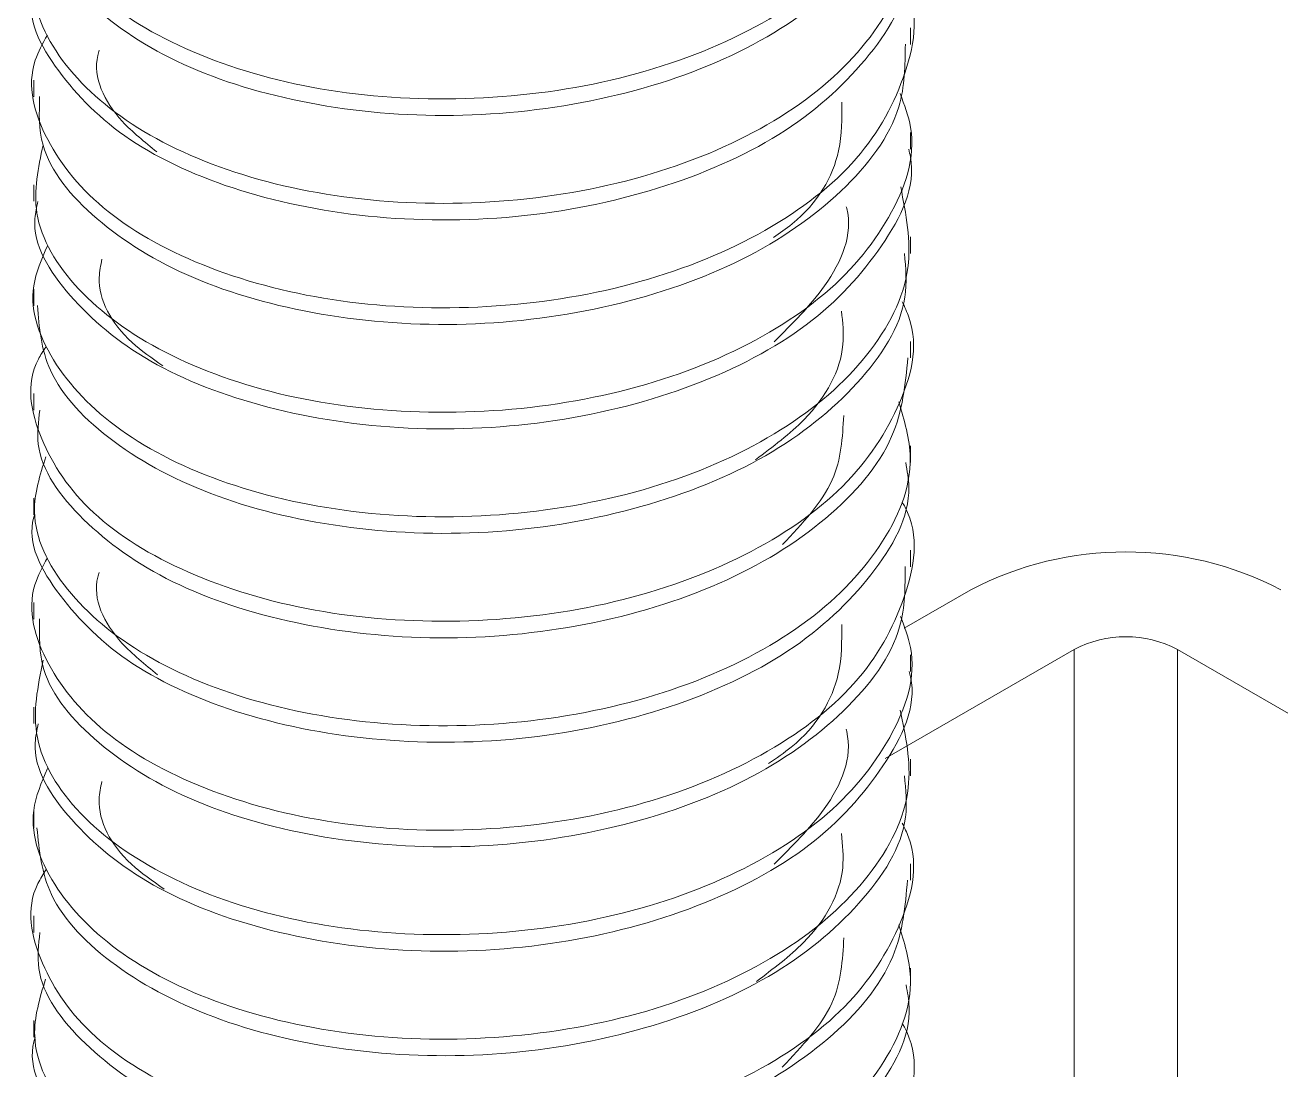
# Model space of a CAD drawing. Extents: x -976302 to -776254, y 5665 to 231437.
# Drawn here: x -791766.3 to -791679.9, y 82881.8 to 82953.7 of the extents above; entities that cross this region are included whole.
import ezdxf

# ---------------------------------------------------------------- set-up
doc = ezdxf.new("R2010")
doc.units = 0
doc.header["$LTSCALE"] = 1000
doc.header["$MEASUREMENT"] = 0

msp = doc.modelspace()

# ---------------------------------------------------------------- linework, layer by layer
at = {"linetype": 'Continuous', "lineweight": 15}
for p, q in [((-791705.349, 82952.402), (-791705.349, 82953.538)), ((-791705.349, 82952.402), (-791705.349, 82953.538)), ((-791765.736, 82949.944), (-791765.736, 82948.807)), ((-791765.736, 82949.944), (-791765.736, 82948.807)), ((-791705.349, 82945.206), (-791705.349, 82946.353)), ((-791705.349, 82945.206), (-791705.349, 82946.353)), ((-791765.736, 82942.752), (-791765.736, 82941.614)), ((-791765.736, 82942.752), (-791765.736, 82941.614)), ((-791705.349, 82938.021), (-791705.349, 82939.156)), ((-791705.349, 82938.021), (-791705.349, 82939.156)), ((-791765.736, 82935.567), (-791765.736, 82934.422)), ((-791765.736, 82935.567), (-791765.736, 82934.422)), ((-791705.349, 82930.826), (-791705.349, 82931.968)), ((-791705.349, 82930.826), (-791705.349, 82931.968)), ((-791765.736, 82928.37), (-791765.736, 82927.235)), ((-791765.736, 82928.37), (-791765.736, 82927.235)), ((-791705.349, 82923.637), (-791705.349, 82924.779)), ((-791705.349, 82923.637), (-791705.349, 82924.779)), ((-791765.736, 82921.183), (-791765.736, 82920.038)), ((-791765.736, 82921.183), (-791765.736, 82920.038)), ((-791705.349, 82916.448), (-791705.349, 82917.584)), ((-791705.349, 82916.448), (-791705.349, 82917.584)), ((-791705.789, 82912.23), (-791701.205, 82914.876)), ((-791705.789, 82912.23), (-791701.205, 82914.876)), ((-791765.736, 82913.991), (-791765.736, 82912.852)), ((-791765.736, 82913.991), (-791765.736, 82912.852)), ((-791694.088, 82910.768), (-791707.107, 82903.252)), ((-791694.088, 82910.768), (-791707.107, 82903.252)), ((-791705.349, 82909.252), (-791705.349, 82910.399)), ((-791705.349, 82909.252), (-791705.349, 82910.399)), ((-791694.088, 82761.635), (-791694.088, 82910.768)), ((-791662.551, 82896.67), (-791686.972, 82910.768)), ((-791686.972, 82784.231), (-791686.972, 82910.768)), ((-791662.551, 82896.67), (-791686.972, 82910.768)), ((-791686.972, 82784.231), (-791686.972, 82910.768)), ((-791765.736, 82906.798), (-791765.736, 82905.661)), ((-791765.736, 82906.798), (-791765.736, 82905.661)), ((-791705.349, 82902.067), (-791705.349, 82903.203)), ((-791705.349, 82902.067), (-791705.349, 82903.203)), ((-791765.736, 82899.613), (-791765.736, 82898.467)), ((-791765.736, 82899.613), (-791765.736, 82898.467)), ((-791705.349, 82894.873), (-791705.349, 82896.013)), ((-791705.349, 82894.873), (-791705.349, 82896.013)), ((-791765.736, 82892.416), (-791765.736, 82891.281)), ((-791765.736, 82892.416), (-791765.736, 82891.281)), ((-791705.349, 82887.683), (-791705.349, 82888.825)), ((-791705.349, 82887.683), (-791705.349, 82888.825)), ((-791765.736, 82885.229), (-791765.736, 82884.085)), ((-791765.736, 82885.229), (-791765.736, 82884.085))]:
    msp.add_line(p, q, dxfattribs=at)
for centre, radius in [((-791690.53, 82894.273), 23.204), ((-791690.53, 82894.273), 23.204), ((-791690.53, 82903.9), 7.735), ((-791690.53, 82903.9), 7.735)]:
    msp.add_arc(centre, radius, 62.60967, 117.39033, dxfattribs=at)
for points, knots in [([(-791764.929, 82967.549), (-791765.086, 82967.314), (-791766.379, 82965.366), (-791765.604, 82961.275), (-791762.296, 82956.084), (-791755.653, 82951.885), (-791746.818, 82949.141), (-791736.693, 82948.345), (-791726.434, 82949.479), (-791717.226, 82952.589), (-791710.009, 82957.29), (-791705.968, 82963.069), (-791704.66, 82967.795), (-791705.75, 82970.188), (-791705.926, 82970.573)], [0, 0, 0, 0, 0.013312, 0.110133, 0.206948, 0.30376, 0.400587, 0.497394, 0.594228, 0.691038, 0.787865, 0.884676, 0.981485, 1, 1, 1, 1]), ([(-791764.929, 82967.549), (-791765.086, 82967.314), (-791766.379, 82965.366), (-791765.604, 82961.275), (-791762.296, 82956.084), (-791755.653, 82951.885), (-791746.818, 82949.141), (-791736.693, 82948.345), (-791726.434, 82949.479), (-791717.226, 82952.589), (-791710.009, 82957.29), (-791705.968, 82963.069), (-791704.66, 82967.795), (-791705.75, 82970.188), (-791705.926, 82970.573)], [0, 0, 0, 0, 0.013312, 0.110133, 0.206948, 0.30376, 0.400587, 0.497394, 0.594228, 0.691038, 0.787865, 0.884676, 0.981485, 1, 1, 1, 1]), ([(-791705.499, 82966.791), (-791705.71, 82964.906), (-791706.154, 82960.932), (-791710.956, 82955.397), (-791718.391, 82950.905), (-791727.845, 82948.089), (-791738.148, 82947.173), (-791748.151, 82948.322), (-791756.781, 82951.217), (-791762.805, 82955.654), (-791765.785, 82959.886), (-791765.426, 82962.449), (-791765.324, 82963.181)], [0, 0, 0, 0, 0.097066, 0.20455, 0.312055, 0.419541, 0.527026, 0.634527, 0.742012, 0.849529, 0.95701, 1, 1, 1, 1]), ([(-791705.499, 82966.791), (-791705.71, 82964.906), (-791706.154, 82960.932), (-791710.956, 82955.397), (-791718.391, 82950.905), (-791727.845, 82948.089), (-791738.148, 82947.173), (-791748.151, 82948.322), (-791756.781, 82951.217), (-791762.805, 82955.654), (-791765.785, 82959.886), (-791765.426, 82962.449), (-791765.324, 82963.181)], [0, 0, 0, 0, 0.097066, 0.20455, 0.312055, 0.419541, 0.527026, 0.634527, 0.742012, 0.849529, 0.95701, 1, 1, 1, 1]), ([(-791764.881, 82960.001), (-791765.288, 82958.783), (-791766.297, 82955.765), (-791763.958, 82950.841), (-791758.604, 82946.209), (-791750.514, 82942.818), (-791740.77, 82941.23), (-791730.424, 82941.608), (-791720.667, 82943.945), (-791712.555, 82948.094), (-791707.171, 82953.489), (-791704.806, 82959.051), (-791705.777, 82962.463), (-791706.162, 82963.814)], [0, 0, 0, 0, 0.0654582, 0.1622539, 0.2590305, 0.355835, 0.4526073, 0.5493927, 0.6461755, 0.7429535, 0.8397488, 0.9365224, 1, 1, 1, 1]), ([(-791764.881, 82960.001), (-791765.288, 82958.783), (-791766.297, 82955.765), (-791763.958, 82950.841), (-791758.604, 82946.209), (-791750.514, 82942.818), (-791740.77, 82941.23), (-791730.424, 82941.608), (-791720.667, 82943.945), (-791712.555, 82948.094), (-791707.171, 82953.489), (-791704.806, 82959.051), (-791705.777, 82962.463), (-791706.162, 82963.814)], [0, 0, 0, 0, 0.0654582, 0.1622539, 0.2590305, 0.355835, 0.4526073, 0.5493927, 0.6461755, 0.7429535, 0.8397488, 0.9365224, 1, 1, 1, 1]), ([(-791705.707, 82959.577), (-791705.604, 82958.961), (-791705.154, 82956.261), (-791707.834, 82951.575), (-791713.53, 82946.243), (-791721.966, 82942.398), (-791731.865, 82940.285), (-791742.206, 82940.207), (-791751.759, 82942.074), (-791759.592, 82945.626), (-791764.297, 82950.475), (-791766.298, 82954.168), (-791765.73, 82955.98), (-791765.726, 82955.99)], [0, 0, 0, 0, 0.031833, 0.139345, 0.246841, 0.354369, 0.461862, 0.569377, 0.676876, 0.78438, 0.891889, 0.999382, 1, 1, 1, 1]), ([(-791705.707, 82959.577), (-791705.604, 82958.961), (-791705.154, 82956.261), (-791707.834, 82951.575), (-791713.53, 82946.243), (-791721.966, 82942.398), (-791731.865, 82940.285), (-791742.206, 82940.207), (-791751.759, 82942.074), (-791759.592, 82945.626), (-791764.297, 82950.475), (-791766.298, 82954.168), (-791765.73, 82955.98), (-791765.726, 82955.99)], [0, 0, 0, 0, 0.031833, 0.139345, 0.246841, 0.354369, 0.461862, 0.569377, 0.676876, 0.78438, 0.891889, 0.999382, 1, 1, 1, 1]), ([(-791764.799, 82953.039), (-791765.116, 82952.468), (-791766.402, 82950.151), (-791765.184, 82945.743), (-791761.127, 82940.72), (-791753.951, 82936.784), (-791744.754, 82934.424), (-791734.506, 82934.043), (-791724.368, 82935.591), (-791715.52, 82939.087), (-791708.837, 82944.051), (-791705.526, 82949.999), (-791704.668, 82954.512), (-791705.848, 82956.632), (-791705.928, 82956.776)], [0, 0, 0, 0, 0.031475, 0.127638, 0.223781, 0.319934, 0.416083, 0.512223, 0.608386, 0.704529, 0.800699, 0.896838, 0.992987, 1, 1, 1, 1]), ([(-791764.799, 82953.039), (-791765.116, 82952.468), (-791766.402, 82950.151), (-791765.184, 82945.743), (-791761.127, 82940.72), (-791753.951, 82936.784), (-791744.754, 82934.424), (-791734.506, 82934.043), (-791724.368, 82935.591), (-791715.52, 82939.087), (-791708.837, 82944.051), (-791705.526, 82949.999), (-791704.668, 82954.512), (-791705.848, 82956.632), (-791705.928, 82956.776)], [0, 0, 0, 0, 0.031475, 0.127638, 0.223781, 0.319934, 0.416083, 0.512223, 0.608386, 0.704529, 0.800699, 0.896838, 0.992987, 1, 1, 1, 1]), ([(-791705.715, 82952.415), (-791705.729, 82950.965), (-791705.763, 82947.422), (-791709.737, 82942.147), (-791716.61, 82937.333), (-791725.75, 82934.156), (-791735.961, 82932.806), (-791746.128, 82933.545), (-791755.132, 82936.087), (-791761.781, 82940.243), (-791765.459, 82944.736), (-791765.364, 82947.693), (-791765.328, 82948.815)], [0, 0, 0, 0, 0.074437, 0.181911, 0.289392, 0.396875, 0.504344, 0.611842, 0.719314, 0.826814, 0.934283, 1, 1, 1, 1]), ([(-791705.715, 82952.415), (-791705.729, 82950.965), (-791705.763, 82947.422), (-791709.737, 82942.147), (-791716.61, 82937.333), (-791725.75, 82934.156), (-791735.961, 82932.806), (-791746.128, 82933.545), (-791755.132, 82936.087), (-791761.781, 82940.243), (-791765.459, 82944.736), (-791765.364, 82947.693), (-791765.328, 82948.815)], [0, 0, 0, 0, 0.074437, 0.181911, 0.289392, 0.396875, 0.504344, 0.611842, 0.719314, 0.826814, 0.934283, 1, 1, 1, 1]), ([(-791757.256, 82945.009), (-791758.098, 82945.687), (-791760.507, 82947.625), (-791761.732, 82950.254), (-791761.26, 82951.893), (-791761.225, 82952.015)], [0, 0, 0, 0, 0.332248, 0.950186, 1, 1, 1, 1]), ([(-791757.256, 82945.009), (-791758.098, 82945.687), (-791760.507, 82947.625), (-791761.732, 82950.254), (-791761.26, 82951.893), (-791761.225, 82952.015)], [0, 0, 0, 0, 0.332248, 0.950186, 1, 1, 1, 1]), ([(-791765.096, 82945.48), (-791765.429, 82943.916), (-791766.152, 82940.528), (-791763.085, 82935.395), (-791757.09, 82930.997), (-791748.568, 82927.935), (-791738.603, 82926.771), (-791728.279, 82927.55), (-791718.794, 82930.306), (-791711.144, 82934.759), (-791706.463, 82940.369), (-791704.722, 82945.441), (-791705.781, 82948.249), (-791706.073, 82949.023)], [0, 0, 0, 0, 0.083764, 0.181441, 0.279107, 0.376799, 0.474463, 0.572148, 0.669815, 0.76749, 0.865165, 0.962828, 1, 1, 1, 1]), ([(-791765.096, 82945.48), (-791765.429, 82943.916), (-791766.152, 82940.528), (-791763.085, 82935.395), (-791757.09, 82930.997), (-791748.568, 82927.935), (-791738.603, 82926.771), (-791728.279, 82927.55), (-791718.794, 82930.306), (-791711.144, 82934.759), (-791706.463, 82940.369), (-791704.722, 82945.441), (-791705.781, 82948.249), (-791706.073, 82949.023)], [0, 0, 0, 0, 0.083764, 0.181441, 0.279107, 0.376799, 0.474463, 0.572148, 0.669815, 0.76749, 0.865165, 0.962828, 1, 1, 1, 1]), ([(-791710.098, 82948.433), (-791710.088, 82947.318), (-791710.06, 82944.406), (-791711.965, 82941.085), (-791714.358, 82939.422), (-791714.796, 82939.117)], [0, 0, 0, 0, 0.336278, 0.878396, 1, 1, 1, 1]), ([(-791710.098, 82948.433), (-791710.088, 82947.318), (-791710.06, 82944.406), (-791711.965, 82941.085), (-791714.358, 82939.422), (-791714.796, 82939.117)], [0, 0, 0, 0, 0.336278, 0.878396, 1, 1, 1, 1]), ([(-791705.483, 82945.195), (-791705.439, 82945.018), (-791704.884, 82942.774), (-791707.045, 82938.431), (-791712.037, 82932.882), (-791720.044, 82928.685), (-791729.703, 82926.192), (-791740.052, 82925.666), (-791749.867, 82927.157), (-791758.139, 82930.361), (-791763.575, 82935.01), (-791766.038, 82938.995), (-791765.535, 82941.206), (-791765.446, 82941.598)], [0, 0, 0, 0, 0.009211, 0.11674, 0.224245, 0.331779, 0.439281, 0.546792, 0.654307, 0.761813, 0.869342, 0.976844, 1, 1, 1, 1]), ([(-791705.483, 82945.195), (-791705.439, 82945.018), (-791704.884, 82942.774), (-791707.045, 82938.431), (-791712.037, 82932.882), (-791720.044, 82928.685), (-791729.703, 82926.192), (-791740.052, 82925.666), (-791749.867, 82927.157), (-791758.139, 82930.361), (-791763.575, 82935.01), (-791766.038, 82938.995), (-791765.535, 82941.206), (-791765.446, 82941.598)], [0, 0, 0, 0, 0.009211, 0.11674, 0.224245, 0.331779, 0.439281, 0.546792, 0.654307, 0.761813, 0.869342, 0.976844, 1, 1, 1, 1]), ([(-791764.789, 82938.538), (-791765.191, 82937.623), (-791766.372, 82934.932), (-791764.599, 82930.232), (-791759.834, 82925.408), (-791752.155, 82921.752), (-791742.645, 82919.798), (-791732.321, 82919.824), (-791722.367, 82921.791), (-791713.881, 82925.651), (-791707.923, 82930.843), (-791704.889, 82936.795), (-791705.669, 82940.736), (-791706.037, 82942.597)], [0, 0, 0, 0, 0.049463, 0.145548, 0.241609, 0.33769, 0.43375, 0.529812, 0.625885, 0.721946, 0.818034, 0.914091, 1, 1, 1, 1]), ([(-791764.789, 82938.538), (-791765.191, 82937.623), (-791766.372, 82934.932), (-791764.599, 82930.232), (-791759.834, 82925.408), (-791752.155, 82921.752), (-791742.645, 82919.798), (-791732.321, 82919.824), (-791722.367, 82921.791), (-791713.881, 82925.651), (-791707.923, 82930.843), (-791704.889, 82936.795), (-791705.669, 82940.736), (-791706.037, 82942.597)], [0, 0, 0, 0, 0.049463, 0.145548, 0.241609, 0.33769, 0.43375, 0.529812, 0.625885, 0.721946, 0.818034, 0.914091, 1, 1, 1, 1]), ([(-791709.784, 82941.236), (-791709.773, 82941.197), (-791709.289, 82939.387), (-791710.713, 82935.946), (-791713.503, 82933.174), (-791714.758, 82931.927)], [0, 0, 0, 0, 0.01187, 0.555734, 1, 1, 1, 1]), ([(-791709.784, 82941.236), (-791709.773, 82941.197), (-791709.289, 82939.387), (-791710.713, 82935.946), (-791713.503, 82933.174), (-791714.758, 82931.927)], [0, 0, 0, 0, 0.01187, 0.555734, 1, 1, 1, 1]), ([(-791705.778, 82938.02), (-791705.69, 82937.013), (-791705.42, 82933.916), (-791708.656, 82928.943), (-791714.923, 82923.836), (-791723.705, 82920.302), (-791733.773, 82918.536), (-791744.051, 82918.845), (-791753.388, 82921.031), (-791760.613, 82924.873), (-791765.087, 82929.59), (-791765.362, 82932.93), (-791765.486, 82934.437)], [0, 0, 0, 0, 0.051708, 0.159193, 0.266672, 0.374171, 0.481646, 0.58915, 0.696627, 0.804121, 0.911602, 1, 1, 1, 1]), ([(-791705.778, 82938.02), (-791705.69, 82937.013), (-791705.42, 82933.916), (-791708.656, 82928.943), (-791714.923, 82923.836), (-791723.705, 82920.302), (-791733.773, 82918.536), (-791744.051, 82918.845), (-791753.388, 82921.031), (-791760.613, 82924.873), (-791765.087, 82929.59), (-791765.362, 82932.93), (-791765.486, 82934.437)], [0, 0, 0, 0, 0.051708, 0.159193, 0.266672, 0.374171, 0.481646, 0.58915, 0.696627, 0.804121, 0.911602, 1, 1, 1, 1]), ([(-791756.838, 82930.277), (-791757.587, 82930.8), (-791760.057, 82932.527), (-791761.506, 82935.256), (-791761.123, 82937.205), (-791761.04, 82937.627)], [0, 0, 0, 0, 0.254217, 0.8387156, 1, 1, 1, 1]), ([(-791756.838, 82930.277), (-791757.587, 82930.8), (-791760.057, 82932.527), (-791761.506, 82935.256), (-791761.123, 82937.205), (-791761.04, 82937.627)], [0, 0, 0, 0, 0.254217, 0.8387156, 1, 1, 1, 1]), ([(-791764.906, 82931.578), (-791765.087, 82931.301), (-791766.385, 82929.307), (-791765.561, 82925.176), (-791762.157, 82920.004), (-791755.445, 82915.837), (-791746.562, 82913.14), (-791736.419, 82912.397), (-791726.172, 82913.582), (-791717.007, 82916.742), (-791709.855, 82921.477), (-791705.904, 82927.278), (-791704.656, 82931.979), (-791705.761, 82934.338), (-791705.927, 82934.692)], [0, 0, 0, 0, 0.0156129, 0.1123491, 0.2090768, 0.3058038, 0.4025425, 0.499263, 0.5960118, 0.692735, 0.7894773, 0.8862011, 0.9829247, 1, 1, 1, 1]), ([(-791764.906, 82931.578), (-791765.087, 82931.301), (-791766.385, 82929.307), (-791765.561, 82925.176), (-791762.157, 82920.004), (-791755.445, 82915.837), (-791746.562, 82913.14), (-791736.419, 82912.397), (-791726.172, 82913.582), (-791717.007, 82916.742), (-791709.855, 82921.477), (-791705.904, 82927.278), (-791704.656, 82931.979), (-791705.761, 82934.338), (-791705.927, 82934.692)], [0, 0, 0, 0, 0.0156129, 0.1123491, 0.2090768, 0.3058038, 0.4025425, 0.499263, 0.5960118, 0.692735, 0.7894773, 0.8862011, 0.9829247, 1, 1, 1, 1]), ([(-791710.111, 82934.037), (-791710.03, 82933.276), (-791709.759, 82930.719), (-791711.786, 82927.006), (-791714.838, 82924.712), (-791716.026, 82923.819)], [0, 0, 0, 0, 0.205604, 0.690749, 1, 1, 1, 1]), ([(-791710.111, 82934.037), (-791710.03, 82933.276), (-791709.759, 82930.719), (-791711.786, 82927.006), (-791714.838, 82924.712), (-791716.026, 82923.819)], [0, 0, 0, 0, 0.205604, 0.690749, 1, 1, 1, 1]), ([(-791705.535, 82930.84), (-791705.715, 82929.008), (-791706.103, 82925.087), (-791710.796, 82919.583), (-791718.163, 82915.048), (-791727.58, 82912.186), (-791737.874, 82911.216), (-791747.9, 82912.314), (-791756.58, 82915.165), (-791762.685, 82919.569), (-791765.747, 82923.836), (-791765.415, 82926.448), (-791765.316, 82927.229)], [0, 0, 0, 0, 0.094237, 0.201719, 0.30922, 0.416704, 0.524185, 0.631686, 0.739168, 0.846683, 0.954161, 1, 1, 1, 1]), ([(-791705.535, 82930.84), (-791705.715, 82929.008), (-791706.103, 82925.087), (-791710.796, 82919.583), (-791718.163, 82915.048), (-791727.58, 82912.186), (-791737.874, 82911.216), (-791747.9, 82912.314), (-791756.58, 82915.165), (-791762.685, 82919.569), (-791765.747, 82923.836), (-791765.415, 82926.448), (-791765.316, 82927.229)], [0, 0, 0, 0, 0.094237, 0.201719, 0.30922, 0.416704, 0.524185, 0.631686, 0.739168, 0.846683, 0.954161, 1, 1, 1, 1]), ([(-791764.901, 82924.03), (-791765.304, 82922.769), (-791766.282, 82919.704), (-791763.857, 82914.752), (-791758.42, 82910.148), (-791750.274, 82906.797), (-791740.499, 82905.262), (-791730.153, 82905.69), (-791720.427, 82908.08), (-791712.372, 82912.269), (-791707.074, 82917.691), (-791704.795, 82923.195), (-791705.785, 82926.53), (-791706.164, 82927.808)], [0, 0, 0, 0, 0.06775, 0.164653, 0.261537, 0.35845, 0.45533, 0.552225, 0.649114, 0.746001, 0.842903, 0.939784, 1, 1, 1, 1]), ([(-791764.901, 82924.03), (-791765.304, 82922.769), (-791766.282, 82919.704), (-791763.857, 82914.752), (-791758.42, 82910.148), (-791750.274, 82906.797), (-791740.499, 82905.262), (-791730.153, 82905.69), (-791720.427, 82908.08), (-791712.372, 82912.269), (-791707.074, 82917.691), (-791704.795, 82923.195), (-791705.785, 82926.53), (-791706.164, 82927.808)], [0, 0, 0, 0, 0.06775, 0.164653, 0.261537, 0.35845, 0.45533, 0.552225, 0.649114, 0.746001, 0.842903, 0.939784, 1, 1, 1, 1]), ([(-791709.962, 82926.869), (-791710.041, 82925.356), (-791710.207, 82922.179), (-791712.807, 82919.42), (-791714.169, 82917.975)], [0, 0, 0, 0, 0.476248, 1, 1, 1, 1]), ([(-791709.962, 82926.869), (-791710.041, 82925.356), (-791710.207, 82922.179), (-791712.807, 82919.42), (-791714.169, 82917.975)], [0, 0, 0, 0, 0.476248, 1, 1, 1, 1]), ([(-791705.687, 82923.622), (-791705.587, 82923.061), (-791705.119, 82920.418), (-791707.726, 82915.775), (-791713.337, 82910.413), (-791721.721, 82906.524), (-791731.592, 82904.363), (-791741.937, 82904.229), (-791751.526, 82906.048), (-791759.416, 82909.558), (-791764.216, 82914.385), (-791766.267, 82918.114), (-791765.701, 82919.975), (-791765.683, 82920.033)], [0, 0, 0, 0, 0.0289879, 0.1365039, 0.2440038, 0.3515355, 0.4590314, 0.5665483, 0.6740515, 0.7815571, 0.8890711, 0.9965676, 1, 1, 1, 1]), ([(-791705.687, 82923.622), (-791705.587, 82923.061), (-791705.119, 82920.418), (-791707.726, 82915.775), (-791713.337, 82910.413), (-791721.721, 82906.524), (-791731.592, 82904.363), (-791741.937, 82904.229), (-791751.526, 82906.048), (-791759.416, 82909.558), (-791764.216, 82914.385), (-791766.267, 82918.114), (-791765.701, 82919.975), (-791765.683, 82920.033)], [0, 0, 0, 0, 0.0289879, 0.1365039, 0.2440038, 0.3515355, 0.4590314, 0.5665483, 0.6740515, 0.7815571, 0.8890711, 0.9965676, 1, 1, 1, 1]), ([(-791764.791, 82917.07), (-791765.123, 82916.456), (-791766.401, 82914.092), (-791765.119, 82909.646), (-791760.972, 82904.646), (-791753.731, 82900.745), (-791744.492, 82898.434), (-791734.232, 82898.105), (-791724.112, 82899.705), (-791715.313, 82903.248), (-791708.699, 82908.244), (-791705.482, 82914.211), (-791704.676, 82918.696), (-791705.862, 82920.781), (-791705.927, 82920.896)], [0, 0, 0, 0, 0.033721, 0.129805, 0.225868, 0.321941, 0.418009, 0.514069, 0.610151, 0.706213, 0.802303, 0.898361, 0.994432, 1, 1, 1, 1]), ([(-791764.791, 82917.07), (-791765.123, 82916.456), (-791766.401, 82914.092), (-791765.119, 82909.646), (-791760.972, 82904.646), (-791753.731, 82900.745), (-791744.492, 82898.434), (-791734.232, 82898.105), (-791724.112, 82899.705), (-791715.313, 82903.248), (-791708.699, 82908.244), (-791705.482, 82914.211), (-791704.676, 82918.696), (-791705.862, 82920.781), (-791705.927, 82920.896)], [0, 0, 0, 0, 0.033721, 0.129805, 0.225868, 0.321941, 0.418009, 0.514069, 0.610151, 0.706213, 0.802303, 0.898361, 0.994432, 1, 1, 1, 1]), ([(-791705.731, 82916.46), (-791705.727, 82915.066), (-791705.718, 82911.577), (-791709.593, 82906.339), (-791716.393, 82901.486), (-791725.49, 82898.264), (-791735.687, 82896.861), (-791745.87, 82897.547), (-791754.919, 82900.044), (-791761.642, 82904.162), (-791765.415, 82908.686), (-791765.361, 82911.692), (-791765.34, 82912.863)], [0, 0, 0, 0, 0.07159, 0.179064, 0.286544, 0.394027, 0.501496, 0.608994, 0.716467, 0.823965, 0.931434, 1, 1, 1, 1]), ([(-791705.731, 82916.46), (-791705.727, 82915.066), (-791705.718, 82911.577), (-791709.593, 82906.339), (-791716.393, 82901.486), (-791725.49, 82898.264), (-791735.687, 82896.861), (-791745.87, 82897.547), (-791754.919, 82900.044), (-791761.642, 82904.162), (-791765.415, 82908.686), (-791765.361, 82911.692), (-791765.34, 82912.863)], [0, 0, 0, 0, 0.07159, 0.179064, 0.286544, 0.394027, 0.501496, 0.608994, 0.716467, 0.823965, 0.931434, 1, 1, 1, 1]), ([(-791757.217, 82909.019), (-791758.086, 82909.724), (-791760.514, 82911.691), (-791761.744, 82914.335), (-791761.269, 82915.957), (-791761.238, 82916.063)], [0, 0, 0, 0, 0.342606, 0.957108, 1, 1, 1, 1]), ([(-791757.217, 82909.019), (-791758.086, 82909.724), (-791760.514, 82911.691), (-791761.744, 82914.335), (-791761.269, 82915.957), (-791761.238, 82916.063)], [0, 0, 0, 0, 0.342606, 0.957108, 1, 1, 1, 1]), ([(-791765.094, 82910.013), (-791765.456, 82908.236), (-791766.192, 82904.633), (-791762.976, 82899.31), (-791756.89, 82894.943), (-791748.32, 82891.924), (-791738.329, 82890.813), (-791728.012, 82891.643), (-791718.565, 82894.45), (-791710.975, 82898.94), (-791706.386, 82904.575), (-791704.712, 82909.584), (-791705.772, 82912.317), (-791706.044, 82913.019)], [0, 0, 0, 0, 0.09426, 0.191176, 0.288081, 0.385011, 0.481913, 0.578839, 0.675745, 0.77266, 0.869572, 0.966475, 1, 1, 1, 1]), ([(-791765.094, 82910.013), (-791765.456, 82908.236), (-791766.192, 82904.633), (-791762.976, 82899.31), (-791756.89, 82894.943), (-791748.32, 82891.924), (-791738.329, 82890.813), (-791728.012, 82891.643), (-791718.565, 82894.45), (-791710.975, 82898.94), (-791706.386, 82904.575), (-791704.712, 82909.584), (-791705.772, 82912.317), (-791706.044, 82913.019)], [0, 0, 0, 0, 0.09426, 0.191176, 0.288081, 0.385011, 0.481913, 0.578839, 0.675745, 0.77266, 0.869572, 0.966475, 1, 1, 1, 1]), ([(-791710.094, 82912.48), (-791710.088, 82911.344), (-791710.072, 82908.41), (-791712.083, 82904.999), (-791714.594, 82903.28), (-791715.134, 82902.91)], [0, 0, 0, 0, 0.331341, 0.856259, 1, 1, 1, 1]), ([(-791710.094, 82912.48), (-791710.088, 82911.344), (-791710.072, 82908.41), (-791712.083, 82904.999), (-791714.594, 82903.28), (-791715.134, 82902.91)], [0, 0, 0, 0, 0.331341, 0.856259, 1, 1, 1, 1]), ([(-791705.445, 82909.244), (-791705.413, 82909.121), (-791704.852, 82906.934), (-791706.958, 82902.633), (-791711.857, 82897.061), (-791719.808, 82892.821), (-791729.434, 82890.281), (-791739.781, 82889.698), (-791749.624, 82891.141), (-791757.949, 82894.301), (-791763.472, 82898.922), (-791766.004, 82902.942), (-791765.517, 82905.204), (-791765.422, 82905.645)], [0, 0, 0, 0, 0.006387, 0.113915, 0.221419, 0.328951, 0.43645, 0.543959, 0.651473, 0.758976, 0.866505, 0.974006, 1, 1, 1, 1]), ([(-791705.445, 82909.244), (-791705.413, 82909.121), (-791704.852, 82906.934), (-791706.958, 82902.633), (-791711.857, 82897.061), (-791719.808, 82892.821), (-791729.434, 82890.281), (-791739.781, 82889.698), (-791749.624, 82891.141), (-791757.949, 82894.301), (-791763.472, 82898.922), (-791766.004, 82902.942), (-791765.517, 82905.204), (-791765.422, 82905.645)], [0, 0, 0, 0, 0.006387, 0.113915, 0.221419, 0.328951, 0.43645, 0.543959, 0.651473, 0.758976, 0.866505, 0.974006, 1, 1, 1, 1]), ([(-791764.797, 82902.569), (-791765.203, 82901.611), (-791766.364, 82898.873), (-791764.514, 82894.138), (-791759.663, 82889.341), (-791751.923, 82885.722), (-791742.377, 82883.82), (-791732.048, 82883.896), (-791722.12, 82885.917), (-791713.686, 82889.82), (-791707.808, 82895.041), (-791704.877, 82900.94), (-791705.69, 82904.805), (-791706.066, 82906.593)], [0, 0, 0, 0, 0.051756, 0.14794, 0.244099, 0.340281, 0.436439, 0.5326, 0.628772, 0.724931, 0.821117, 0.917273, 1, 1, 1, 1]), ([(-791764.797, 82902.569), (-791765.203, 82901.611), (-791766.364, 82898.873), (-791764.514, 82894.138), (-791759.663, 82889.341), (-791751.923, 82885.722), (-791742.377, 82883.82), (-791732.048, 82883.896), (-791722.12, 82885.917), (-791713.686, 82889.82), (-791707.808, 82895.041), (-791704.877, 82900.94), (-791705.69, 82904.805), (-791706.066, 82906.593)], [0, 0, 0, 0, 0.051756, 0.14794, 0.244099, 0.340281, 0.436439, 0.5326, 0.628772, 0.724931, 0.821117, 0.917273, 1, 1, 1, 1]), ([(-791709.799, 82905.28), (-791709.783, 82905.223), (-791709.301, 82903.393), (-791710.727, 82899.96), (-791713.513, 82897.214), (-791714.753, 82895.991)], [0, 0, 0, 0, 0.017769, 0.562555, 1, 1, 1, 1]), ([(-791709.799, 82905.28), (-791709.783, 82905.223), (-791709.301, 82903.393), (-791710.727, 82899.96), (-791713.513, 82897.214), (-791714.753, 82895.991)], [0, 0, 0, 0, 0.017769, 0.562555, 1, 1, 1, 1]), ([(-791705.775, 82902.063), (-791705.681, 82901.113), (-791705.38, 82898.072), (-791708.531, 82893.14), (-791714.718, 82887.998), (-791723.452, 82884.419), (-791733.499, 82882.603), (-791743.787, 82882.857), (-791753.163, 82884.998), (-791760.457, 82888.799), (-791765.037, 82893.541), (-791765.366, 82896.927), (-791765.516, 82898.482)], [0, 0, 0, 0, 0.048856, 0.156344, 0.263825, 0.371328, 0.478804, 0.586309, 0.693788, 0.801282, 0.908766, 1, 1, 1, 1]), ([(-791705.775, 82902.063), (-791705.681, 82901.113), (-791705.38, 82898.072), (-791708.531, 82893.14), (-791714.718, 82887.998), (-791723.452, 82884.419), (-791733.499, 82882.603), (-791743.787, 82882.857), (-791753.163, 82884.998), (-791760.457, 82888.799), (-791765.037, 82893.541), (-791765.366, 82896.927), (-791765.516, 82898.482)], [0, 0, 0, 0, 0.048856, 0.156344, 0.263825, 0.371328, 0.478804, 0.586309, 0.693788, 0.801282, 0.908766, 1, 1, 1, 1]), ([(-791756.765, 82894.269), (-791757.555, 82894.824), (-791760.061, 82896.585), (-791761.52, 82899.336), (-791761.129, 82901.268), (-791761.047, 82901.673)], [0, 0, 0, 0, 0.266832, 0.846394, 1, 1, 1, 1]), ([(-791756.765, 82894.269), (-791757.555, 82894.824), (-791760.061, 82896.585), (-791761.52, 82899.336), (-791761.129, 82901.268), (-791761.047, 82901.673)], [0, 0, 0, 0, 0.266832, 0.846394, 1, 1, 1, 1]), ([(-791764.885, 82895.608), (-791765.089, 82895.289), (-791766.389, 82893.249), (-791765.515, 82889.077), (-791762.015, 82883.925), (-791755.235, 82879.791), (-791746.306, 82877.141), (-791736.144, 82876.45), (-791725.911, 82877.687), (-791716.789, 82880.896), (-791709.703, 82885.664), (-791705.843, 82891.488), (-791704.654, 82896.163), (-791705.772, 82898.488), (-791705.928, 82898.812)], [0, 0, 0, 0, 0.017907, 0.114559, 0.211201, 0.307843, 0.404495, 0.50113, 0.597793, 0.694431, 0.791089, 0.887727, 0.984366, 1, 1, 1, 1]), ([(-791764.885, 82895.608), (-791765.089, 82895.289), (-791766.389, 82893.249), (-791765.515, 82889.077), (-791762.015, 82883.925), (-791755.235, 82879.791), (-791746.306, 82877.141), (-791736.144, 82876.45), (-791725.911, 82877.687), (-791716.789, 82880.896), (-791709.703, 82885.664), (-791705.843, 82891.488), (-791704.654, 82896.163), (-791705.772, 82898.488), (-791705.928, 82898.812)], [0, 0, 0, 0, 0.017907, 0.114559, 0.211201, 0.307843, 0.404495, 0.50113, 0.597793, 0.694431, 0.791089, 0.887727, 0.984366, 1, 1, 1, 1]), ([(-791710.113, 82898.084), (-791710.034, 82897.303), (-791709.774, 82894.726), (-791711.798, 82891.034), (-791714.82, 82888.775), (-791715.971, 82887.914)], [0, 0, 0, 0, 0.212026, 0.699748, 1, 1, 1, 1]), ([(-791710.113, 82898.084), (-791710.034, 82897.303), (-791709.774, 82894.726), (-791711.798, 82891.034), (-791714.82, 82888.775), (-791715.971, 82887.914)], [0, 0, 0, 0, 0.212026, 0.699748, 1, 1, 1, 1]), ([(-791705.567, 82894.888), (-791705.72, 82893.11), (-791706.052, 82889.243), (-791710.638, 82883.769), (-791717.936, 82879.193), (-791727.315, 82876.286), (-791737.6, 82875.26), (-791747.649, 82876.307), (-791756.377, 82879.115), (-791762.563, 82883.485), (-791765.708, 82887.785), (-791765.405, 82890.447), (-791765.31, 82891.277)], [0, 0, 0, 0, 0.091405, 0.198885, 0.306382, 0.413865, 0.521344, 0.628843, 0.736323, 0.843835, 0.951311, 1, 1, 1, 1]), ([(-791705.567, 82894.888), (-791705.72, 82893.11), (-791706.052, 82889.243), (-791710.638, 82883.769), (-791717.936, 82879.193), (-791727.315, 82876.286), (-791737.6, 82875.26), (-791747.649, 82876.307), (-791756.377, 82879.115), (-791762.563, 82883.485), (-791765.708, 82887.785), (-791765.405, 82890.447), (-791765.31, 82891.277)], [0, 0, 0, 0, 0.091405, 0.198885, 0.306382, 0.413865, 0.521344, 0.628843, 0.736323, 0.843835, 0.951311, 1, 1, 1, 1]), ([(-791764.924, 82888.06), (-791765.321, 82886.755), (-791766.267, 82883.643), (-791763.753, 82878.663), (-791758.235, 82874.088), (-791750.033, 82870.776), (-791740.229, 82869.295), (-791729.883, 82869.773), (-791720.189, 82872.216), (-791712.191, 82876.444), (-791706.978, 82881.894), (-791704.784, 82887.338), (-791705.79, 82890.597), (-791706.163, 82891.803)], [0, 0, 0, 0, 0.070042, 0.167052, 0.264046, 0.361068, 0.458057, 0.555062, 0.65206, 0.749056, 0.846066, 0.943056, 1, 1, 1, 1]), ([(-791764.924, 82888.06), (-791765.321, 82886.755), (-791766.267, 82883.643), (-791763.753, 82878.663), (-791758.235, 82874.088), (-791750.033, 82870.776), (-791740.229, 82869.295), (-791729.883, 82869.773), (-791720.189, 82872.216), (-791712.191, 82876.444), (-791706.978, 82881.894), (-791704.784, 82887.338), (-791705.79, 82890.597), (-791706.163, 82891.803)], [0, 0, 0, 0, 0.070042, 0.167052, 0.264046, 0.361068, 0.458057, 0.555062, 0.65206, 0.749056, 0.846066, 0.943056, 1, 1, 1, 1]), ([(-791709.951, 82890.915), (-791710.038, 82889.382), (-791710.218, 82886.201), (-791712.832, 82883.445), (-791714.187, 82882.017)], [0, 0, 0, 0, 0.48203, 1, 1, 1, 1]), ([(-791709.951, 82890.915), (-791710.038, 82889.382), (-791710.218, 82886.201), (-791712.832, 82883.445), (-791714.187, 82882.017)], [0, 0, 0, 0, 0.48203, 1, 1, 1, 1]), ([(-791705.665, 82887.667), (-791705.57, 82887.161), (-791705.083, 82884.576), (-791707.62, 82879.975), (-791713.145, 82874.584), (-791721.477, 82870.651), (-791731.32, 82868.441), (-791741.668, 82868.251), (-791751.292, 82870.025), (-791759.238, 82873.49), (-791764.132, 82878.294), (-791766.235, 82882.06), (-791765.673, 82883.971), (-791765.642, 82884.076)], [0, 0, 0, 0, 0.026145, 0.133664, 0.241167, 0.348702, 0.4562, 0.563718, 0.671225, 0.778732, 0.88625, 0.993749, 1, 1, 1, 1]), ([(-791705.665, 82887.667), (-791705.57, 82887.161), (-791705.083, 82884.576), (-791707.62, 82879.975), (-791713.145, 82874.584), (-791721.477, 82870.651), (-791731.32, 82868.441), (-791741.668, 82868.251), (-791751.292, 82870.025), (-791759.238, 82873.49), (-791764.132, 82878.294), (-791766.235, 82882.06), (-791765.673, 82883.971), (-791765.642, 82884.076)], [0, 0, 0, 0, 0.026145, 0.133664, 0.241167, 0.348702, 0.4562, 0.563718, 0.671225, 0.778732, 0.88625, 0.993749, 1, 1, 1, 1]), ([(-791764.785, 82881.101), (-791765.13, 82880.444), (-791766.399, 82878.033), (-791765.052, 82873.549), (-791760.815, 82868.574), (-791753.509, 82864.706), (-791744.229, 82862.446), (-791733.958, 82862.168), (-791723.858, 82863.821), (-791715.107, 82867.41), (-791708.563, 82872.438), (-791705.441, 82878.423), (-791704.684, 82882.88), (-791705.877, 82884.931), (-791705.926, 82885.015)], [0, 0, 0, 0, 0.03596, 0.131966, 0.227948, 0.323944, 0.419931, 0.515911, 0.611913, 0.707896, 0.803906, 0.899885, 0.995877, 1, 1, 1, 1]), ([(-791764.785, 82881.101), (-791765.13, 82880.444), (-791766.399, 82878.033), (-791765.052, 82873.549), (-791760.815, 82868.574), (-791753.509, 82864.706), (-791744.229, 82862.446), (-791733.958, 82862.168), (-791723.858, 82863.821), (-791715.107, 82867.41), (-791708.563, 82872.438), (-791705.441, 82878.423), (-791704.684, 82882.88), (-791705.877, 82884.931), (-791705.926, 82885.015)], [0, 0, 0, 0, 0.03596, 0.131966, 0.227948, 0.323944, 0.419931, 0.515911, 0.611913, 0.707896, 0.803906, 0.899885, 0.995877, 1, 1, 1, 1])]:
    msp.add_open_spline(points, degree=3, knots=knots, dxfattribs=at)

doc.saveas('drawing.dxf')
